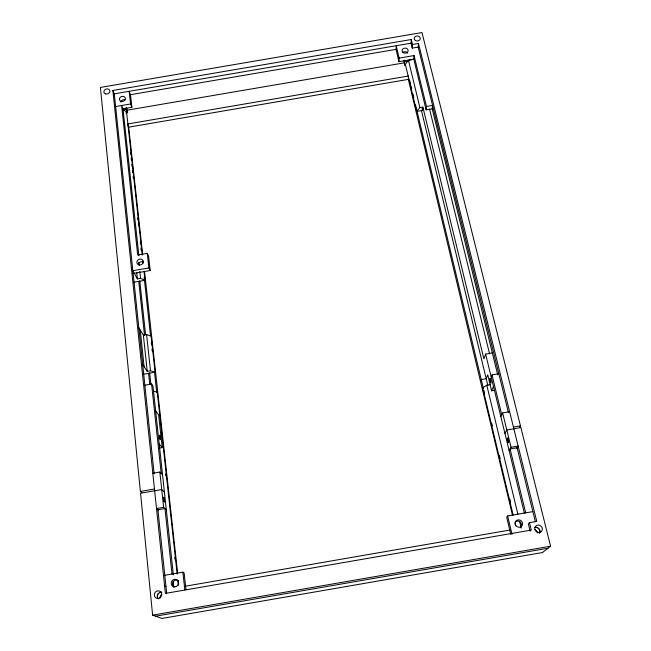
<?xml version="1.0" encoding="UTF-8"?>
<svg xmlns="http://www.w3.org/2000/svg" width="651" height="651" viewBox="0 0 651 651"><rect width="100%" height="100%" fill="white"/><g stroke="black" fill="none" stroke-linecap="round" stroke-linejoin="round"><path stroke-width="0.98" d="M157.29 596.397L157.355 596.886M157.314 595.901L157.371 595.405M398.957 61.69L396.044 49.362L396.215 45.725L399.153 58.11L398.957 61.69L413.776 59.16L414.052 55.563L399.153 58.11M404.369 60.226L404.54 65.303L404.125 60.283M512.435 515.047L408.356 79.365L408.535 76.826M412.238 48.125L411.033 43.194L411.294 39.508L112.867 90.448L165.37 593.403L531.297 530.06L529.491 522.655L536.774 521.394L418.479 43.438L412.506 44.455L412.238 48.125L418.178 47.116L418.479 43.438M416.616 111.435L422.54 110.418L422.865 107.114L419.887 107.618L416.616 111.435L405.337 64.27L408.47 60.274L414.305 59.282M426.478 106.471L432.573 105.429L432.191 108.823L426.12 109.856L426.478 106.471L414.052 55.563M539.72 532.494L539.524 532.917M539.834 532.03L539.907 531.558M157.509 594.924L157.697 594.461M492.335 352.932L485.613 354.087L483.896 358.896L422.865 107.114M480.536 381.535L481.26 379.582L486.199 378.736L487.745 374.748L491.635 390.812L494.516 390.315M491.18 376.953L492.001 374.903L498.829 373.731M491.635 390.812L493.482 386.417M539.41 533.185C541.355 530.166 537.612 526.065 534.414 527.66M500.831 416.575L502.637 412.905L509.627 411.701M504.94 433.452L506.82 429.994L520.881 427.561L550.591 546.213L542.486 552.536L161.936 618.45L152.611 615.138L140.551 493.206L161.708 489.552L164.426 492.229M157.949 594.021L158.234 593.614M519.417 427.617L520.45 425.844L421.978 32.55L100.409 87.429L140.372 491.44L141.877 492.774M509.106 450.557L511.051 447.302L502.637 412.905M516.601 448.531L518.131 446.081L511.051 447.302M532.884 511.613L507.658 515.974L506.69 517.171L510.775 534.438M529.491 522.655L528.352 523.819L530.15 531.183M490.154 384.684L486.802 385.262L482.7 387.784L513.134 515.014M159.373 592.679L159.804 592.459M160.268 592.32L160.732 592.231M535.504 527.367L535.985 527.351M164.793 575.289L182.866 572.164L184.119 572.978L185.991 589.651M185.039 586.258L509.977 530.02M152.611 615.138L550.591 546.213M155.573 616.188L548.02 548.223M132.299 273.599L150.202 270.523L148.574 256.022L147.256 253.369L137.695 255.013L121.607 105.503L122.99 108.823L138.858 255.64M132.845 270.702L148.884 267.952L150.202 270.523M131.412 268.114L137.394 278.905L140.535 278.368L145.002 280.288L144.009 271.215M133.943 282.192L145.002 280.288M138.842 327.844L143.366 335.094L146.589 334.541L151.122 336.168L155.068 372.201L143.586 374.179M142.707 364.723L147.224 371.339L150.495 370.777L155.068 372.201M144.856 385.197L151.577 384.041L152.944 385.994L173.353 574.841M159.316 448.108L162.197 447.611L158.632 414.915L155.638 410.919M152.83 473.253L159.837 472.048L162.555 474.937M140.372 491.44L154.474 489.007M513.427 427.056L520.45 425.844M166.314 509.757L163.613 507.3L156.509 508.529L158.608 510.351M157.916 509.757L164.972 508.537L172.019 574.036M112.867 90.448L114.299 93.85L411.033 43.194M122.99 108.823L131.901 107.301L130.566 103.973L129.158 91.319L130.493 94.696L396.044 49.362M115.626 106.528L130.566 103.973M122.421 110.06L126.294 109.401L127.612 112.607L125.684 112.932M404.751 61.837L408.616 61.178M126.351 107.724L127.336 110.141L403.962 62.895M408.592 75.98L127.384 124.024L128.703 127.148L142.667 254.46M128.703 127.148L408.356 79.365M161.204 592.223L161.676 592.255M536.465 527.375L536.945 527.489M161.83 592.264C158.323 591.466 155.744 596.389 158.339 598.855M153.579 391.137L157.257 392.187L177.186 574.158M537.409 527.635L537.848 527.863M164.581 585.802L165.972 586.535M122.307 109.148L126.563 111.882L142.244 255.078M538.995 528.824L539.288 529.23M159.218 444.039L162.197 447.611M161.774 435.25L162.62 436.325M539.533 529.662L539.712 530.126M157.64 597.805L157.461 597.358M539.842 530.598L539.899 531.078M418.178 47.116L508.431 412.588M535.366 521.654L517.106 447.725L510.075 448.938L525.674 512.858M432.191 108.823L497.73 374.813M429.562 109.099L489.56 353.802M411.294 39.508L412.506 44.455M492.001 374.903L501.726 414.752M413.776 59.16L426.12 109.856M485.613 354.087L524.34 513.102M422.06 108.457L422.54 110.418M421.514 110.792L487.868 385.62M408.47 60.274L419.887 107.618M486.802 385.262L517.903 514.314M519.571 521.207L521.231 528.107M409.536 79.935L410.488 83.889M410.96 85.867L411.668 88.837M412.856 93.777L413.8 97.74M415.46 104.656L483.392 388.476M483.864 390.454L484.572 393.424M491.668 423.069L492.376 426.031M499.472 455.676L500.188 458.646M509.879 499.162L510.596 502.124M515.014 522.908L515.722 525.862M507.658 515.974L512.012 534.316M130.493 94.696L131.901 107.301M147.256 253.369L148.884 267.952M182.866 572.164L184.851 589.936M127.336 110.141L127.612 112.607M144.555 271.638L177.625 573.067M126.107 107.749L126.294 109.401M142.911 261.132L143.13 263.15M177.853 580.22L178.407 585.265M130.477 152.269L130.696 154.287M131.136 158.323L131.356 160.341M131.795 164.377L132.015 166.396M132.462 170.432L132.682 172.45M133.121 176.478L133.341 178.496M137.638 217.841L137.857 219.859M138.305 223.895L138.525 225.913M140.282 242.05L140.51 244.068M140.95 248.104L141.169 250.122M144.148 277.359L150.536 335.859M151.309 342.922L151.528 344.94M151.976 348.977L152.196 350.995M154.507 372.177L156.712 392.35M165.623 473.912L165.842 475.922M174.745 557.321L174.964 559.331M138.801 262.247L139.127 265.274M139.778 271.312L140.535 278.368M146.589 334.541L150.495 370.777M173.158 581.148L173.809 587.202M151.577 384.041L161.204 473.497M139.786 280.874L145.539 334.468M149.665 372.885L150.853 384.009M159.837 472.048L163.613 507.3M138.753 281.362L144.514 335.273M148.583 373.316L149.754 384.31M136.751 272.859L137.394 278.905M143.366 335.094L147.224 371.339M140.258 330.106L144.115 366.79M114.299 93.85L154.157 473.863M157.859 509.22L166.664 593.134M402.896 52.365A3.011 2.514 -0.7 0 1 407.583 53.122M120.858 102.085A3.019 2.523 -17.9 0 1 125.033 99.815M138.297 264.387A3.247 2.889 -23.9 0 1 143.464 262.174M173.89 586.901A3.825 3.572 -64.2 0 1 173.321 581.628A3.825 3.572 -64.2 0 1 178.415 580.749M515.267 521.858A3.825 3.564 45 0 1 520.483 522.346A3.825 3.564 45 0 1 520.369 527.546M535.252 529.914A3.8 3.524 45.7 0 1 537.523 532.957M160.122 597.846A3.808 3.532 -64.9 0 1 161.627 594.347M160.504 439.49C158.999 441.256 159.316 429.025 160.504 439.49M489.869 379.159A2.409 0.423 79.1 0 0 490.821 383.081A2.409 0.423 79.1 0 0 490.764 380.078A2.409 0.423 79.1 0 0 489.869 379.159M403.433 52.747A3.027 2.523 -0.7 0 0 408.136 50.778A3.027 2.523 -0.7 0 0 403.758 48.377A3.027 2.523 -0.7 0 0 403.433 52.747M415.582 40.598A3.043 2.523 -0.2 0 0 420.286 38.637A3.043 2.523 -0.2 0 0 415.891 36.244A3.043 2.523 -0.2 0 0 415.582 40.598M105.535 93.89A3.052 2.523 -18.4 0 0 109.881 91.034A3.052 2.523 -18.4 0 0 105.242 89.48A3.052 2.523 -18.4 0 0 105.535 93.89M121.159 101.353A3.035 2.531 -17.9 0 0 125.391 98.391A3.035 2.531 -17.9 0 0 120.679 96.966A3.035 2.531 -17.9 0 0 121.159 101.353M139.558 264.973A3.271 2.905 -23.9 0 0 143.082 260.725A3.271 2.905 -23.9 0 0 137.589 260.343A3.271 2.905 -23.9 0 0 139.558 264.973M163.474 498.072A2.531 0.415 81.9 0 0 164.288 502.157A2.531 0.415 81.9 0 0 164.296 498.837A2.531 0.415 81.9 0 0 163.474 498.072M507.316 439.018A2.531 0.456 78.4 0 0 508.447 442.786A2.531 0.456 78.4 0 0 508.138 439.124A2.531 0.456 78.4 0 0 507.316 439.018M176.177 586.551A3.857 3.597 -64 0 0 177.121 579.984A3.857 3.597 -64 0 0 171.237 582.726A3.857 3.597 -64 0 0 176.177 586.551M515.25 524.185A3.849 3.589 44.8 0 0 521.443 526.415A3.849 3.589 44.8 0 0 519.913 520.068A3.849 3.589 44.8 0 0 515.25 524.185M159.894 597.895A3.914 3.629 -64.1 0 0 159.877 591.214A3.914 3.629 -64.1 0 0 154.352 594.916A3.914 3.629 -64.1 0 0 159.894 597.895M534.951 529.442A3.906 3.613 44.9 0 0 541.233 531.704A3.906 3.613 44.9 0 0 539.638 525.276A3.906 3.613 44.9 0 0 534.951 529.442"/></g></svg>
